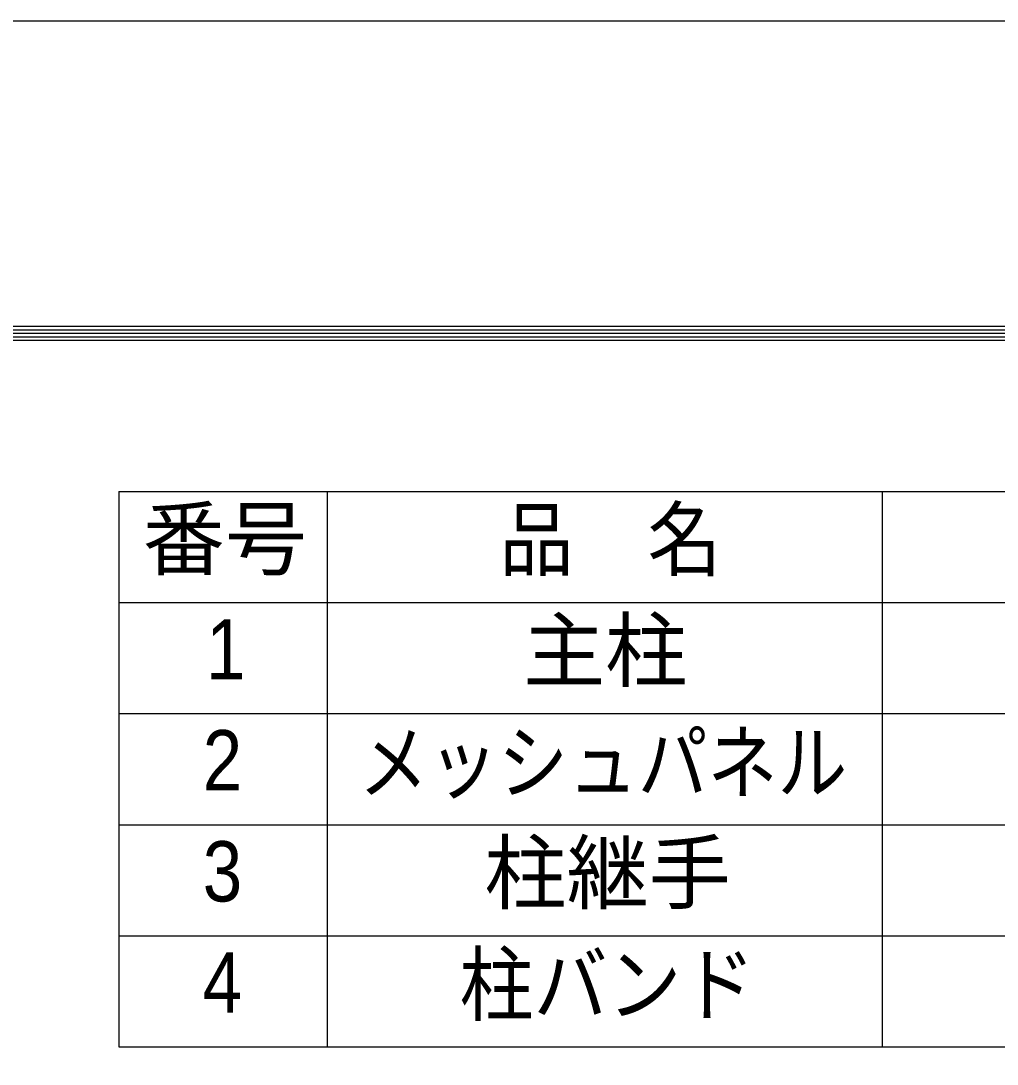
# Model space of a CAD drawing. Units: millimetres, scale not verified. Extents: x -4200 to 4200, y -2970 to 2970.
# Drawn here: x 1102 to 1805, y 2219 to 2970 of the extents above; entities that cross this region are included whole.
import ezdxf
from ezdxf.enums import TextEntityAlignment as Align

# ---------------------------------------------------------------- set-up
doc = ezdxf.new("R2010")
doc.units = ezdxf.units.MM
doc.header["$LTSCALE"] = 10
doc.layers.add('0-0_D-MTR-TXT', color=7, linetype='Continuous')
doc.layers.add('0-1_D-MTR-FRAM', color=7, linetype='Continuous', lineweight=25)
doc.layers.add('0-3_D-TTL', color=7, linetype='Continuous', lineweight=25)
doc.styles.add('ＭＳ Ｐゴシック', font='')
doc.styles.get('ＭＳ Ｐゴシック').set_extended_font_data('MS PGothic')

msp = doc.modelspace()

# ---------------------------------------------------------------- linework, layer by layer
at = {"layer": '0-1_D-MTR-FRAM'}
for p, q in [((1172.39, 2631.05), (3822.39, 2631.05)), ((1172.39, 2631.05), (1172.39, 2231.05)), ((1322.39, 2631.05), (1322.39, 2231.05)), ((1722.39, 2631.05), (1722.39, 2231.05)), ((1172.39, 2551.05), (3822.39, 2551.05)), ((1172.39, 2471.05), (3822.39, 2471.05)), ((1172.39, 2391.05), (3822.39, 2391.05)), ((1172.39, 2311.05), (3822.39, 2311.05)), ((1172.39, 2231.05), (3822.39, 2231.05))]:
    msp.add_line(p, q, dxfattribs=at)
at = {"layer": '0-3_D-TTL', "color": 2}
msp.add_lwpolyline([(-4200, 2970), (4200, 2970), (4200, -2970), (-4200, -2970)], close=True, dxfattribs=at)
at = {"layer": '0-3_D-TTL'}
for points in [[(-3930, 2750), (3930, 2750), (3930, -2750), (-3930, -2750)], [(-3927.5, 2747.5), (3927.5, 2747.5), (3927.5, -2747.5), (-3927.5, -2747.5)], [(-3925, 2745), (3925, 2745), (3925, -2745), (-3925, -2745)], [(-3922.5, 2742.5), (3922.5, 2742.5), (3922.5, -2742.5), (-3922.5, -2742.5)], [(-3920, 2740), (3920, 2740), (3920, -2740), (-3920, -2740)]]:
    msp.add_lwpolyline(points, close=True, dxfattribs=at)

# ---------------------------------------------------------------- texts
at = {"layer": '0-0_D-MTR-TXT', "style": 'ＭＳ Ｐゴシック'}
for s, p in [('番号', (1189.59, 2562.37)), ('主柱', (1463.55, 2481.93)), ('柱継手', (1435.73, 2321.81))]:
    msp.add_text(s, height=43.4, dxfattribs=at).set_placement(p, align=Align.BOTTOM_LEFT)
for s, height, width, p in [('品\u3000名', 43.4, 0.9, (1446.73, 2561.81)), ('1', 43.4, 0.9, (1235.25, 2482.61)), ('2', 43.4, 0.9, (1232.85, 2402.71)), ('メッシュパネル', 43.38, 0.85, (1345.07, 2401.23)), ('3', 43.4, 0.9, (1232.85, 2322.71)), ('柱バンド', 43.38, 0.9, (1417.89, 2241.37)), ('4', 43.4, 0.9, (1232.73, 2242.71))]:
    msp.add_text(s, height=height, dxfattribs=dict(at, width=width)).set_placement(p, align=Align.BOTTOM_LEFT)

doc.saveas('drawing.dxf')
